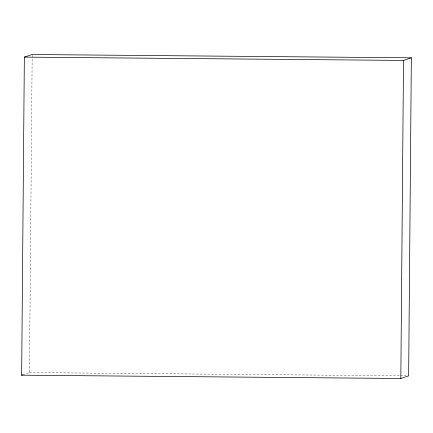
<?xml version="1.0" encoding="UTF-8"?>
<svg xmlns="http://www.w3.org/2000/svg" width="433" height="433" viewBox="0 0 433 433"><rect width="100%" height="100%" fill="white"/><g stroke="black" fill="none" stroke-linecap="round" stroke-linejoin="round"><path stroke-width="0.32" stroke-dasharray="2.17 1.62" d="M22.852 374.783L29.476 372.575L32.172 55.18M29.476 372.575L399.859 375.806M400.536 375.812L405.943 375.86"/><path stroke-width="0.65" d="M21.65 375.184L24.351 57.118L32.177 54.509L411.35 57.816L408.649 375.882L400.823 378.491L21.65 375.184L22.852 374.783M400.823 378.491L403.524 60.425L411.35 57.816M24.351 57.118L403.524 60.425"/></g></svg>
